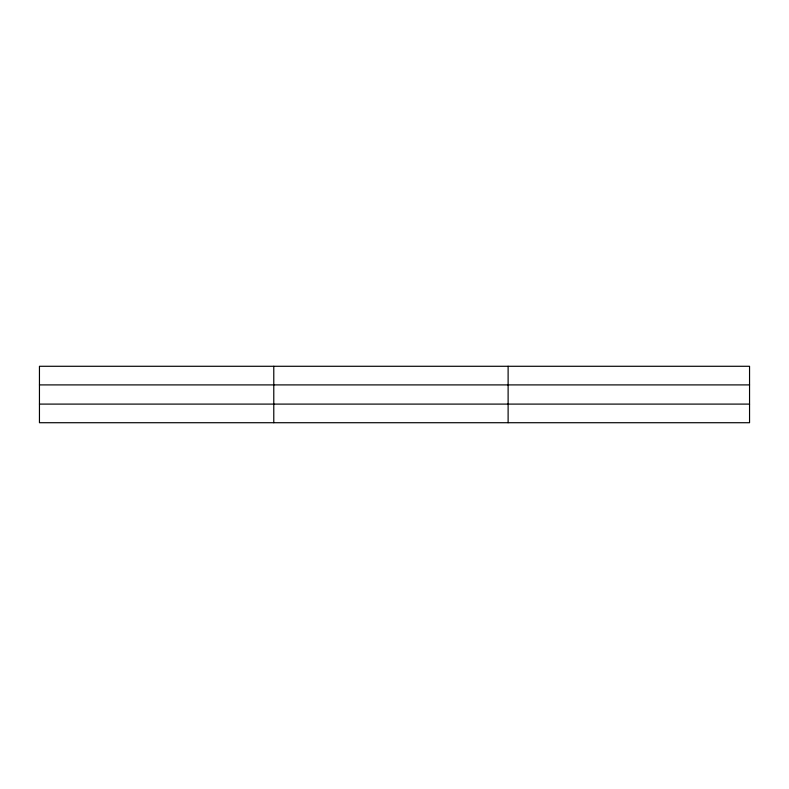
<?xml version="1.0" encoding="UTF-8"?>
<svg xmlns="http://www.w3.org/2000/svg" width="789" height="789" viewBox="0 0 789 789"><rect width="100%" height="100%" fill="white"/><g stroke="black" fill="none" stroke-linecap="round" stroke-linejoin="round"><path stroke-width="1.18" d="M273.783 422.717L273.783 366.283M508.116 422.717L508.116 366.283M749.55 404.096L749.55 422.717L39.45 422.717L39.45 366.283L749.55 366.283L749.55 404.096L39.45 404.096M39.45 384.904L749.55 384.904"/></g></svg>
